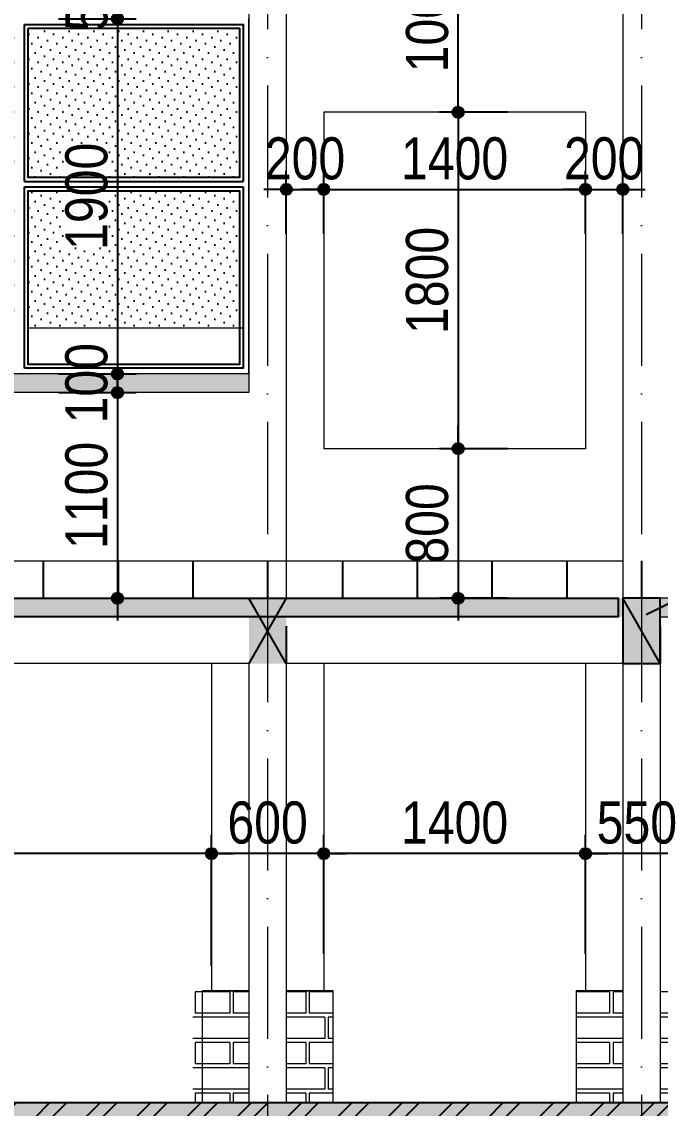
# Model space of a CAD drawing. Extents: x -1107188 to -523840, y 39692 to 514392.
# Drawn here: x -1047920 to -1044505, y 374969 to 380781 of the extents above; entities that cross this region are included whole.
import ezdxf

# ---------------------------------------------------------------- set-up
doc = ezdxf.new("R2010")
doc.units = 0
doc.linetypes.add('ACAD_ISO10W100', pattern=[18, 12, -3, 0, -3])
doc.layers.get('DEFPOINTS').update_dxf_attribs({"linetype": 'CONTINUOUS'})
for name, color, linetype, lineweight in [('00-THEP', 1, 'CONTINUOUS', 18), ('HACHT', 8, 'CONTINUOUS', 5), ('NET-THAY', 2, 'CONTINUOUS', 13), ('TRUC', 24, 'CONTINUOUS', 0)]:
    doc.layers.add(name, color=color, linetype=linetype, lineweight=lineweight)
for name, color, linetype in [('009', 251, 'CONTINUOUS'), ('04', 4, 'CONTINUOUS'), ('DIM', 1, 'CONTINUOUS'), ('DOOR', 20, 'CONTINUOUS'), ('HATCH', 8, 'CONTINUOUS'), ('KINH 1', 142, 'CONTINUOUS'), ('TUONG', 131, 'CONTINUOUS')]:
    doc.layers.add(name, color=color, linetype=linetype)
doc.styles.add('HEL-CONDENSE', font='')
doc.styles.add('KICHTHUOC', font='', dxfattribs={"width": 0.8})
doc.styles.get('HEL-CONDENSE').set_extended_font_data('VNI-Helve-Condense')
doc.styles.get('KICHTHUOC').set_extended_font_data('VNI-Helve-Condense')
doc.dimstyles.new('D100', dxfattribs={"dimtxt": 225, "dimasz": 1.2, "dimexe": 100, "dimexo": 0, "dimgap": 50, "dimtad": 1, "dimdec": 0, "dimzin": 13, "dimdsep": 46, "dimtxsty": 'HEL-CONDENSE', "dimblk": 'D50', "dimcen": 0, "dimclrd": 1, "dimclre": 1, "dimclrt": 7, "dimadec": 0, "dimazin": 0, "dimtfac": 1, "dimtdec": 0, "dimtmove": 0, "dimatfit": 3, "dimldrblk": 'D50', "dimfxl": 1, "dimtolj": 1, "dimtzin": 13, "dimarcsym": 0})
doc.dimstyles.new('DIM 25', dxfattribs={"dimtxt": 2.5, "dimasz": 2.5, "dimexe": 1.25, "dimexo": 0.625, "dimtad": 1, "dimdec": 0, "dimtxsty": 'KICHTHUOC', "dimcen": 2.5, "dimclrd": 1, "dimclre": 1, "dimclrt": 2, "dimadec": 0, "dimazin": 0, "dimtfac": 1, "dimtdec": 0, "dimtix": 1, "dimtmove": 0, "dimatfit": 3, "dimfxl": 6, "dimfxlon": 1, "dimarcsym": 0})
pattern_1 = [(180, (-2381730.1, 168978.3), (-3e-14, -270.968), [387.35, -19.05]), (180, (-2381730.1, 168864), (-3e-14, -270.968), [387.35, -19.05]), (180, (-2381831.7, 168842.82), (-3e-14, -270.968), [184.15, -19.05]), (180, (-2381831.7, 168728.51), (-3e-14, -270.968), [184.15, -19.05]), (270, (-2381730.1, 168978.3), (406.4, -7e-14), [114.3, -156.6672]), (270, (-2381711.05, 168978.3), (406.4, -7e-14), [114.3, -156.6672]), (270, (-2381831.7, 168842.82), (203.2, -4e-14), [114.3, -156.6672]), (270, (-2381812.65, 168842.82), (203.2, -4e-14), [114.3, -156.6672])]

# ---------------------------------------------------------------- blocks, each defined once
blk = doc.blocks.new('D50')
at = {"layer": 'DIM'}
blk.add_hatch(color=256, dxfattribs=at).paths.add_polyline_path([(25, 0, 1), (-25, 0, 1)])
blk.add_line((25, 0), (100, 0), dxfattribs=at)
blk.add_circle((0, 0), 25, dxfattribs=at)
blk = doc.blocks.new('*D1308')
at = {"layer": 'DEFPOINTS', "color": 0, "linetype": 'Continuous', "transparency": 16777216}
for p in [(-1045321.7, 380297.3), (-1045586, 378497.3), (-1045321.7, 378497.3)]:
    blk.add_point(p, dxfattribs=at)
at = {"layer": 'DIM', "color": 1, "linetype": 'Continuous', "lineweight": -2, "transparency": 16777216}
for p, q in [((-1045321.7, 380297.3), (-1045686, 380297.3)), ((-1045586, 380296.1), (-1045586, 378498.5)), ((-1045321.7, 378497.3), (-1045686, 378497.3))]:
    blk.add_line(p, q, dxfattribs=at)
at = {"layer": 'DIM', "color": 1, "linetype": 'Continuous', "lineweight": -2, "transparency": 16777216, "xscale": 1.199999999999999, "yscale": 1.199999999999999, "zscale": 1.199999999999999}
for p, rotation in [((-1045586, 380297.3), 90), ((-1045586, 378497.3), 270)]:
    blk.add_blockref('D50', p, dxfattribs=dict(at, rotation=rotation))
at = {"layer": 'DIM', "color": 7, "linetype": 'Continuous', "transparency": 16777216, "insert": (-1045750.9, 379397.3), "char_height": 225, "attachment_point": 5, "rotation": 90, "style": 'HEL-CONDENSE'}
blk.add_mtext('\\A1;1800', dxfattribs=at)
blk = doc.blocks.new('*D1309')
at = {"layer": 'DEFPOINTS', "color": 0, "linetype": 'Continuous', "transparency": 16777216}
for p in [(-1045321.7, 378497.3), (-1045586, 377697.3), (-1045321.7, 377697.3)]:
    blk.add_point(p, dxfattribs=at)
at = {"layer": 'DIM', "color": 1, "linetype": 'Continuous', "lineweight": -2, "transparency": 16777216}
for p, q in [((-1045321.7, 378497.3), (-1045686, 378497.3)), ((-1045586, 378496.1), (-1045586, 377698.5)), ((-1045321.7, 377697.3), (-1045686, 377697.3))]:
    blk.add_line(p, q, dxfattribs=at)
at = {"layer": 'DIM', "color": 1, "linetype": 'Continuous', "lineweight": -2, "transparency": 16777216, "xscale": 1.199999999999999, "yscale": 1.199999999999999, "zscale": 1.199999999999999}
for p, rotation in [((-1045586, 378497.3), 90), ((-1045586, 377697.3), 270)]:
    blk.add_blockref('D50', p, dxfattribs=dict(at, rotation=rotation))
at = {"layer": 'DIM', "color": 7, "linetype": 'Continuous', "transparency": 16777216, "insert": (-1045750.9, 378097.3), "char_height": 225, "attachment_point": 5, "rotation": 90, "style": 'HEL-CONDENSE'}
blk.add_mtext('\\A1;800', dxfattribs=at)
blk = doc.blocks.new('*D1310')
at = {"layer": 'DEFPOINTS', "color": 0, "linetype": 'Continuous', "transparency": 16777216}
for p in [(-1045586, 381297.3), (-1045321.7, 381297.3), (-1045321.7, 380297.3)]:
    blk.add_point(p, dxfattribs=at)
at = {"layer": 'DIM', "color": 1, "linetype": 'Continuous', "lineweight": -2, "transparency": 16777216}
for p, q in [((-1045321.7, 381297.3), (-1045686, 381297.3)), ((-1045586, 380298.5), (-1045586, 381296.1)), ((-1045321.7, 380297.3), (-1045686, 380297.3))]:
    blk.add_line(p, q, dxfattribs=at)
at = {"layer": 'DIM', "color": 1, "linetype": 'Continuous', "lineweight": -2, "transparency": 16777216, "xscale": 1.199999999999999, "yscale": 1.199999999999999, "zscale": 1.199999999999999}
for p, rotation in [((-1045586, 381297.3), 90), ((-1045586, 380297.3), 270)]:
    blk.add_blockref('D50', p, dxfattribs=dict(at, rotation=rotation))
at = {"layer": 'DIM', "color": 7, "linetype": 'Continuous', "transparency": 16777216, "insert": (-1045750.9, 380797.3), "char_height": 225, "attachment_point": 5, "rotation": 90, "style": 'HEL-CONDENSE'}
blk.add_mtext('\\A1;1000', dxfattribs=at)
blk = doc.blocks.new('*D1313')
at = {"layer": 'DEFPOINTS', "color": 0, "linetype": 'Continuous', "transparency": 16777216}
for p in [(-1046304.9, 379883.9), (-1046504.9, 379647.3), (-1046304.9, 379647.3)]:
    blk.add_point(p, dxfattribs=at)
at = {"layer": 'DIM', "color": 1, "linetype": 'Continuous', "lineweight": -2, "transparency": 16777216}
for p, q in [((-1046504.9, 379647.3), (-1046504.9, 379983.9)), ((-1046304.9, 379647.3), (-1046304.9, 379983.9)), ((-1046503.7, 379883.9), (-1046306.1, 379883.9))]:
    blk.add_line(p, q, dxfattribs=at)
at = {"layer": 'DIM', "color": 1, "linetype": 'Continuous', "lineweight": -2, "transparency": 16777216, "xscale": 1.199999999999999, "yscale": 1.199999999999999, "zscale": 1.199999999999999, "rotation": 180}
blk.add_blockref('D50', (-1046504.9, 379883.9), dxfattribs=at)
at = {"layer": 'DIM', "color": 1, "linetype": 'Continuous', "lineweight": -2, "transparency": 16777216, "xscale": 1.199999999999999, "yscale": 1.199999999999999, "zscale": 1.199999999999999}
blk.add_blockref('D50', (-1046304.9, 379883.9), dxfattribs=at)
at = {"layer": 'DIM', "color": 7, "linetype": 'Continuous', "transparency": 16777216, "insert": (-1046404.9, 380048.8), "char_height": 225, "attachment_point": 5, "style": 'HEL-CONDENSE'}
blk.add_mtext('\\A1;200', dxfattribs=at)
blk = doc.blocks.new('*D1314')
at = {"layer": 'DEFPOINTS', "color": 0, "linetype": 'Continuous', "transparency": 16777216}
for p in [(-1044904.9, 379883.9), (-1046304.9, 379647.3), (-1044904.9, 379647.3)]:
    blk.add_point(p, dxfattribs=at)
at = {"layer": 'DIM', "color": 1, "linetype": 'Continuous', "lineweight": -2, "transparency": 16777216}
for p, q in [((-1046304.9, 379647.3), (-1046304.9, 379983.9)), ((-1044904.9, 379647.3), (-1044904.9, 379983.9)), ((-1046303.7, 379883.9), (-1044906.1, 379883.9))]:
    blk.add_line(p, q, dxfattribs=at)
at = {"layer": 'DIM', "color": 1, "linetype": 'Continuous', "lineweight": -2, "transparency": 16777216, "xscale": 1.199999999999999, "yscale": 1.199999999999999, "zscale": 1.199999999999999, "rotation": 180}
blk.add_blockref('D50', (-1046304.9, 379883.9), dxfattribs=at)
at = {"layer": 'DIM', "color": 1, "linetype": 'Continuous', "lineweight": -2, "transparency": 16777216, "xscale": 1.199999999999999, "yscale": 1.199999999999999, "zscale": 1.199999999999999}
blk.add_blockref('D50', (-1044904.9, 379883.9), dxfattribs=at)
at = {"layer": 'DIM', "color": 7, "linetype": 'Continuous', "transparency": 16777216, "insert": (-1045604.9, 380048.8), "char_height": 225, "attachment_point": 5, "style": 'HEL-CONDENSE'}
blk.add_mtext('\\A1;1400', dxfattribs=at)
blk = doc.blocks.new('*D1315')
at = {"layer": 'DEFPOINTS', "color": 0, "linetype": 'Continuous', "transparency": 16777216}
for p in [(-1044704.9, 379883.9), (-1044904.9, 379647.3), (-1044704.9, 379647.3)]:
    blk.add_point(p, dxfattribs=at)
at = {"layer": 'DIM', "color": 1, "linetype": 'Continuous', "lineweight": -2, "transparency": 16777216}
for p, q in [((-1044904.9, 379647.3), (-1044904.9, 379983.9)), ((-1044704.9, 379647.3), (-1044704.9, 379983.9)), ((-1044903.7, 379883.9), (-1044706.1, 379883.9))]:
    blk.add_line(p, q, dxfattribs=at)
at = {"layer": 'DIM', "color": 1, "linetype": 'Continuous', "lineweight": -2, "transparency": 16777216, "xscale": 1.199999999999999, "yscale": 1.199999999999999, "zscale": 1.199999999999999, "rotation": 180}
blk.add_blockref('D50', (-1044904.9, 379883.9), dxfattribs=at)
at = {"layer": 'DIM', "color": 1, "linetype": 'Continuous', "lineweight": -2, "transparency": 16777216, "xscale": 1.199999999999999, "yscale": 1.199999999999999, "zscale": 1.199999999999999}
blk.add_blockref('D50', (-1044704.9, 379883.9), dxfattribs=at)
at = {"layer": 'DIM', "color": 7, "linetype": 'Continuous', "transparency": 16777216, "insert": (-1044804.9, 380048.8), "char_height": 225, "attachment_point": 5, "style": 'HEL-CONDENSE'}
blk.add_mtext('\\A1;200', dxfattribs=at)
blk = doc.blocks.new('*D1250')
at = {"layer": 'DEFPOINTS', "color": 0, "linetype": 'Continuous', "transparency": 16777216}
for p in [(-1044904.9, 376331), (-1044904.9, 375794), (-1044354.9, 375794)]:
    blk.add_point(p, dxfattribs=at)
at = {"layer": 'DIM', "color": 1, "linetype": 'Continuous', "lineweight": -2, "transparency": 16777216}
for p, q in [((-1044904.9, 375794), (-1044904.9, 376431)), ((-1044354.9, 375794), (-1044354.9, 376431)), ((-1044356.1, 376331), (-1044903.7, 376331))]:
    blk.add_line(p, q, dxfattribs=at)
at = {"layer": 'DIM', "color": 1, "linetype": 'Continuous', "lineweight": -2, "transparency": 16777216, "xscale": 1.199999999999999, "yscale": 1.199999999999999, "zscale": 1.199999999999999, "rotation": 180}
blk.add_blockref('D50', (-1044904.9, 376331), dxfattribs=at)
at = {"layer": 'DIM', "color": 1, "linetype": 'Continuous', "lineweight": -2, "transparency": 16777216, "xscale": 1.199999999999999, "yscale": 1.199999999999999, "zscale": 1.199999999999999}
blk.add_blockref('D50', (-1044354.9, 376331), dxfattribs=at)
at = {"layer": 'DIM', "color": 7, "linetype": 'Continuous', "transparency": 16777216, "insert": (-1044629.9, 376495.9), "char_height": 225, "attachment_point": 5, "style": 'HEL-CONDENSE'}
blk.add_mtext('\\A1;550', dxfattribs=at)
blk = doc.blocks.new('*D1251')
at = {"layer": 'DEFPOINTS', "color": 0, "linetype": 'Continuous', "transparency": 16777216}
for p in [(-1046304.9, 376331), (-1046304.9, 375794), (-1044904.9, 375794)]:
    blk.add_point(p, dxfattribs=at)
at = {"layer": 'DIM', "color": 1, "linetype": 'Continuous', "lineweight": -2, "transparency": 16777216}
for p, q in [((-1046304.9, 375794), (-1046304.9, 376431)), ((-1044904.9, 375794), (-1044904.9, 376431)), ((-1044906.1, 376331), (-1046303.7, 376331))]:
    blk.add_line(p, q, dxfattribs=at)
at = {"layer": 'DIM', "color": 1, "linetype": 'Continuous', "lineweight": -2, "transparency": 16777216, "xscale": 1.199999999999999, "yscale": 1.199999999999999, "zscale": 1.199999999999999, "rotation": 180}
blk.add_blockref('D50', (-1046304.9, 376331), dxfattribs=at)
at = {"layer": 'DIM', "color": 1, "linetype": 'Continuous', "lineweight": -2, "transparency": 16777216, "xscale": 1.199999999999999, "yscale": 1.199999999999999, "zscale": 1.199999999999999}
blk.add_blockref('D50', (-1044904.9, 376331), dxfattribs=at)
at = {"layer": 'DIM', "color": 7, "linetype": 'Continuous', "transparency": 16777216, "insert": (-1045604.9, 376495.9), "char_height": 225, "attachment_point": 5, "style": 'HEL-CONDENSE'}
blk.add_mtext('\\A1;1400', dxfattribs=at)
blk = doc.blocks.new('*D1252')
at = {"layer": 'DEFPOINTS', "color": 0, "linetype": 'Continuous', "transparency": 16777216}
for p in [(-1046904.9, 376331), (-1046304.9, 375794), (-1046904.9, 375730.8)]:
    blk.add_point(p, dxfattribs=at)
at = {"layer": 'DIM', "color": 1, "linetype": 'Continuous', "lineweight": -2, "transparency": 16777216}
for p, q in [((-1046904.9, 375730.8), (-1046904.9, 376431)), ((-1046304.9, 375794), (-1046304.9, 376431)), ((-1046306.1, 376331), (-1046903.7, 376331))]:
    blk.add_line(p, q, dxfattribs=at)
at = {"layer": 'DIM', "color": 1, "linetype": 'Continuous', "lineweight": -2, "transparency": 16777216, "xscale": 1.199999999999999, "yscale": 1.199999999999999, "zscale": 1.199999999999999, "rotation": 180}
blk.add_blockref('D50', (-1046904.9, 376331), dxfattribs=at)
at = {"layer": 'DIM', "color": 1, "linetype": 'Continuous', "lineweight": -2, "transparency": 16777216, "xscale": 1.199999999999999, "yscale": 1.199999999999999, "zscale": 1.199999999999999}
blk.add_blockref('D50', (-1046304.9, 376331), dxfattribs=at)
at = {"layer": 'DIM', "color": 7, "linetype": 'Continuous', "transparency": 16777216, "insert": (-1046604.9, 376495.9), "char_height": 225, "attachment_point": 5, "style": 'HEL-CONDENSE'}
blk.add_mtext('\\A1;600', dxfattribs=at)
blk = doc.blocks.new('*D1253')
at = {"layer": 'DEFPOINTS', "color": 0, "linetype": 'Continuous', "transparency": 16777216}
for p in [(-1050304.9, 376331), (-1050304.9, 376176.1), (-1046904.9, 375730.8)]:
    blk.add_point(p, dxfattribs=at)
at = {"layer": 'DIM', "color": 1, "linetype": 'Continuous', "lineweight": -2, "transparency": 16777216}
for p, q in [((-1050304.9, 376176.1), (-1050304.9, 376431)), ((-1046904.9, 375730.8), (-1046904.9, 376431)), ((-1046906.1, 376331), (-1050303.7, 376331))]:
    blk.add_line(p, q, dxfattribs=at)
at = {"layer": 'DIM', "color": 1, "linetype": 'Continuous', "lineweight": -2, "transparency": 16777216, "xscale": 1.199999999999999, "yscale": 1.199999999999999, "zscale": 1.199999999999999, "rotation": 180}
blk.add_blockref('D50', (-1050304.9, 376331), dxfattribs=at)
at = {"layer": 'DIM', "color": 1, "linetype": 'Continuous', "lineweight": -2, "transparency": 16777216, "xscale": 1.199999999999999, "yscale": 1.199999999999999, "zscale": 1.199999999999999}
blk.add_blockref('D50', (-1046904.9, 376331), dxfattribs=at)
at = {"layer": 'DIM', "color": 7, "linetype": 'Continuous', "transparency": 16777216, "insert": (-1048604.9, 376495.9), "char_height": 225, "attachment_point": 5, "style": 'HEL-CONDENSE'}
blk.add_mtext('\\A1;3400', dxfattribs=at)
blk = doc.blocks.new('*D1326')
at = {"layer": 'DEFPOINTS', "color": 0, "linetype": 'Continuous', "transparency": 16777216}
for p in [(-1047723, 381297.3), (-1047723, 380797.3), (-1047408, 380797.3)]:
    blk.add_point(p, dxfattribs=at)
at = {"layer": 'DOOR', "color": 1, "linetype": 'Continuous', "lineweight": -2, "transparency": 16777216}
for p, q in [((-1047723, 381297.3), (-1047308, 381297.3)), ((-1047408, 381296.1), (-1047408, 380798.5)), ((-1047723, 380797.3), (-1047308, 380797.3))]:
    blk.add_line(p, q, dxfattribs=at)
at = {"layer": 'DOOR', "color": 1, "linetype": 'Continuous', "lineweight": -2, "transparency": 16777216, "xscale": 1.199999999999999, "yscale": 1.199999999999999, "zscale": 1.199999999999999}
for p, rotation in [((-1047408, 381297.3), 90), ((-1047408, 380797.3), 270)]:
    blk.add_blockref('D50', p, dxfattribs=dict(at, rotation=rotation))
at = {"layer": 'DOOR', "color": 7, "linetype": 'Continuous', "transparency": 16777216, "insert": (-1047572.9, 380947.3), "char_height": 225, "attachment_point": 5, "rotation": 90, "style": 'HEL-CONDENSE'}
blk.add_mtext('\\A1;500', dxfattribs=at)
blk = doc.blocks.new('*D1327')
at = {"layer": 'DEFPOINTS', "color": 0, "linetype": 'Continuous', "transparency": 16777216}
for p in [(-1047723, 380797.3), (-1047723, 378897.3), (-1047408, 378897.3)]:
    blk.add_point(p, dxfattribs=at)
at = {"layer": 'DOOR', "color": 1, "linetype": 'Continuous', "lineweight": -2, "transparency": 16777216}
for p, q in [((-1047723, 380797.3), (-1047308, 380797.3)), ((-1047408, 380796.1), (-1047408, 378898.5)), ((-1047723, 378897.3), (-1047308, 378897.3))]:
    blk.add_line(p, q, dxfattribs=at)
at = {"layer": 'DOOR', "color": 1, "linetype": 'Continuous', "lineweight": -2, "transparency": 16777216, "xscale": 1.199999999999999, "yscale": 1.199999999999999, "zscale": 1.199999999999999}
for p, rotation in [((-1047408, 380797.3), 90), ((-1047408, 378897.3), 270)]:
    blk.add_blockref('D50', p, dxfattribs=dict(at, rotation=rotation))
at = {"layer": 'DOOR', "color": 7, "linetype": 'Continuous', "transparency": 16777216, "insert": (-1047572.9, 379847.3), "char_height": 225, "attachment_point": 5, "rotation": 90, "style": 'HEL-CONDENSE'}
blk.add_mtext('\\A1;1900', dxfattribs=at)
blk = doc.blocks.new('*D1321')
at = {"layer": 'DEFPOINTS', "color": 0, "linetype": 'Continuous', "transparency": 16777216}
for p in [(-1047723, 378897.3), (-1047723, 378797.3), (-1047408, 378797.3)]:
    blk.add_point(p, dxfattribs=at)
at = {"layer": 'DOOR', "color": 1, "linetype": 'Continuous', "lineweight": -2, "transparency": 16777216}
for p, q in [((-1047723, 378897.3), (-1047308, 378897.3)), ((-1047408, 378898.5), (-1047408, 378899.7)), ((-1047408, 378897.3), (-1047408, 378797.3)), ((-1047723, 378797.3), (-1047308, 378797.3)), ((-1047408, 378796.1), (-1047408, 378794.9))]:
    blk.add_line(p, q, dxfattribs=at)
at = {"layer": 'DOOR', "color": 1, "linetype": 'Continuous', "lineweight": -2, "transparency": 16777216, "xscale": 1.199999999999999, "yscale": 1.199999999999999, "zscale": 1.199999999999999}
for p, rotation in [((-1047408, 378897.3), 270), ((-1047408, 378797.3), 90)]:
    blk.add_blockref('D50', p, dxfattribs=dict(at, rotation=rotation))
at = {"layer": 'DOOR', "color": 7, "linetype": 'Continuous', "transparency": 16777216, "insert": (-1047572.9, 378847.3), "char_height": 225, "attachment_point": 5, "rotation": 90, "style": 'HEL-CONDENSE'}
blk.add_mtext('\\A1;100', dxfattribs=at)
blk = doc.blocks.new('*D1322')
at = {"layer": 'DEFPOINTS', "color": 0, "linetype": 'Continuous', "transparency": 16777216}
for p in [(-1047723, 378797.3), (-1047723, 377697.3), (-1047408, 377697.3)]:
    blk.add_point(p, dxfattribs=at)
at = {"layer": 'DOOR', "color": 1, "linetype": 'Continuous', "lineweight": -2, "transparency": 16777216}
for p, q in [((-1047723, 378797.3), (-1047308, 378797.3)), ((-1047408, 378796.1), (-1047408, 377698.5)), ((-1047723, 377697.3), (-1047308, 377697.3))]:
    blk.add_line(p, q, dxfattribs=at)
at = {"layer": 'DOOR', "color": 1, "linetype": 'Continuous', "lineweight": -2, "transparency": 16777216, "xscale": 1.199999999999999, "yscale": 1.199999999999999, "zscale": 1.199999999999999}
for p, rotation in [((-1047408, 378797.3), 90), ((-1047408, 377697.3), 270)]:
    blk.add_blockref('D50', p, dxfattribs=dict(at, rotation=rotation))
at = {"layer": 'DOOR', "color": 7, "linetype": 'Continuous', "transparency": 16777216, "insert": (-1047572.9, 378247.3), "char_height": 225, "attachment_point": 5, "rotation": 90, "style": 'HEL-CONDENSE'}
blk.add_mtext('\\A1;1100', dxfattribs=at)
blk = doc.blocks.new('*D1351')
at = {"layer": '00-THEP', "color": 1, "lineweight": -2, "transparency": 16777216}
for p, q in [((-1040119.5, 377697.3), (-1039938.3, 377697.3)), ((-1039969.5, 374909.8), (-1039969.5, 377634.8)), ((-1040119.5, 374847.3), (-1039938.3, 374847.3))]:
    blk.add_line(p, q, dxfattribs=at)
at = {"layer": '00-THEP', "color": 1, "transparency": 16777216}
for points in [[(-1039980, 377634.8), (-1039959.1, 377634.8), (-1039969.5, 377697.3)], [(-1039980, 374909.8), (-1039959.1, 374909.8), (-1039969.5, 374847.3)]]:
    blk.add_solid(points, dxfattribs=at)
at = {"layer": 'DEFPOINTS', "color": 0, "transparency": 16777216}
for p in [(-1044729.9, 377697.3), (-1039969.5, 377697.3), (-1050704.9, 374847.3)]:
    blk.add_point(p, dxfattribs=at)
at = {"layer": '00-THEP', "color": 2, "transparency": 16777216, "insert": (-1040017.1, 376272.3), "char_height": 62.5, "attachment_point": 5, "rotation": 90, "style": 'KICHTHUOC'}
blk.add_mtext('2850', dxfattribs=at)
blk = doc.blocks.new('*D1352')
at = {"layer": '00-THEP', "color": 1, "lineweight": -2, "transparency": 16777216}
for p, q in [((-1040119.5, 379057.3), (-1039938.3, 379057.3)), ((-1039969.5, 377759.8), (-1039969.5, 378994.8)), ((-1040119.5, 377697.3), (-1039938.3, 377697.3))]:
    blk.add_line(p, q, dxfattribs=at)
at = {"layer": '00-THEP', "color": 1, "transparency": 16777216}
for points in [[(-1039980, 378994.8), (-1039959.1, 378994.8), (-1039969.5, 379057.3)], [(-1039980, 377759.8), (-1039959.1, 377759.8), (-1039969.5, 377697.3)]]:
    blk.add_solid(points, dxfattribs=at)
at = {"layer": 'DEFPOINTS', "color": 0, "transparency": 16777216}
for p in [(-1041668.1, 379057.3), (-1039969.5, 379057.3), (-1044604.9, 377697.3)]:
    blk.add_point(p, dxfattribs=at)
at = {"layer": '00-THEP', "color": 2, "transparency": 16777216, "insert": (-1040017.1, 378377.3), "char_height": 62.5, "attachment_point": 5, "rotation": 90, "style": 'KICHTHUOC'}
blk.add_mtext('1360', dxfattribs=at)
blk = doc.blocks.new('*D1350')
at = {"layer": '00-THEP', "color": 1, "lineweight": -2, "transparency": 16777216}
for p, q in [((-1039612.4, 381297.3), (-1039431.1, 381297.3)), ((-1039462.4, 374909.8), (-1039462.4, 381234.8)), ((-1039612.4, 374847.3), (-1039431.1, 374847.3))]:
    blk.add_line(p, q, dxfattribs=at)
at = {"layer": '00-THEP', "color": 1, "transparency": 16777216}
for points in [[(-1039472.8, 381234.8), (-1039451.9, 381234.8), (-1039462.4, 381297.3)], [(-1039472.8, 374909.8), (-1039451.9, 374909.8), (-1039462.4, 374847.3)]]:
    blk.add_solid(points, dxfattribs=at)
at = {"layer": 'DEFPOINTS', "color": 0, "transparency": 16777216}
for p in [(-1044786.3, 381297.3), (-1039462.4, 381297.3), (-1040118.4, 374847.3)]:
    blk.add_point(p, dxfattribs=at)
at = {"layer": '00-THEP', "color": 2, "transparency": 16777216, "insert": (-1039509.9, 378072.3), "char_height": 62.5, "attachment_point": 5, "rotation": 90, "style": 'KICHTHUOC'}
blk.add_mtext('6450', dxfattribs=at)

msp = doc.modelspace()

# ---------------------------------------------------------------- hatches: boundary and pattern name
at = {"layer": '009'}
h = msp.add_hatch(dxfattribs=at)
h.set_pattern_fill('AR-CONC', color=256, style=0)
h.set_pattern_definition([(50, (-2381730.1, 168509.04), (182.184669, -15.939086), [19.05, -209.55]), (355, (-2381730.1, 168509.04), (-35.242826, 191.056643), [15.24, -167.64]), (100.451, (-2381714.92, 168507.71), (146.942502, 175.116688), [16.19, -178.09]), (46.1842, (-2381730.1, 168559.84), (271.07904, -42.042328), [28.575, -314.325]), (96.6356, (-2381707.5, 168556.33), (237.404234, 247.425556), [24.285, -267.135]), (351.184, (-2381730.1, 168559.84), (237.404606, 247.42512), [22.86, -251.46]), (21, (-2381704.7, 168547.14), (151.61488, -102.265519), [19.05, -209.55]), (326, (-2381704.7, 168547.14), (61.802028, 184.187966), [15.24, -167.64]), (71.4514, (-2381692.07, 168538.62), (213.41649, 81.922858), [16.19, -178.09]), (37.5, (-2381730.1, 168509.04), (3.0886033, 84.555039), [0, -165.608, 0, -170.18, 0, -168.275]), (7.5, (-2381730.1, 168509.04), (66.8196625, 100.180575), [0, -97.028, 0, -161.798, 0, -64.135]), (327.5, (-2381786.74, 168509.04), (135.590595, -5.728744), [0, -63.5, 0, -198.12, 0, -262.89]), (317.5, (-2381812.14, 168509.04), (148.129181, 25.426491), [0, -82.55, 0, -131.572, 0, -186.69])])
h.paths.add_polyline_path([(-1048700.741, 374997.327), (-1050504.886, 374997.327), (-1050504.886, 374917.327), (-1048700.741, 374917.327)])
h.paths.add_polyline_path([(-1046604.886, 374997.327), (-1048700.741, 374997.327), (-1048700.741, 374917.327), (-1046604.886, 374917.327)])
h.paths.add_polyline_path([(-1044604.886, 374997.327), (-1046604.886, 374997.327), (-1046604.886, 374917.327), (-1044604.886, 374917.327)])
h.paths.add_polyline_path([(-1044056.575, 374997.327), (-1044604.886, 374997.327), (-1044604.886, 374917.327), (-1044056.575, 374917.327)])
h.paths.add_polyline_path([(-1043604.886, 374997.327), (-1044056.575, 374997.327), (-1044056.575, 374917.327), (-1043604.886, 374917.327)])
h.paths.add_polyline_path([(-1040704.886, 374997.327), (-1043281.279, 374997.327), (-1043404.886, 374935.524), (-1043404.886, 374917.327), (-1040704.886, 374917.327)])
h = msp.add_hatch(dxfattribs=at)
h.set_pattern_fill('ANSI32', color=256, scale=20, style=0)
h.set_pattern_definition([(45, (-2381730.1, 168509.04), (-134.703842, 134.703842), []), (45, (-2381640.3, 168509.04), (-134.703842, 134.703842), [])])
h.paths.add_polyline_path([(-1048700.741, 374997.327), (-1050504.886, 374997.327), (-1050504.886, 374917.327), (-1048700.741, 374917.327)])
h.paths.add_polyline_path([(-1046604.886, 374997.327), (-1048700.741, 374997.327), (-1048700.741, 374917.327), (-1046604.886, 374917.327)])
h.paths.add_polyline_path([(-1044604.886, 374997.327), (-1046604.886, 374997.327), (-1046604.886, 374917.327), (-1044604.886, 374917.327)])
h.paths.add_polyline_path([(-1044056.575, 374997.327), (-1044604.886, 374997.327), (-1044604.886, 374917.327), (-1044056.575, 374917.327)])
h.paths.add_polyline_path([(-1043604.886, 374997.327), (-1044056.575, 374997.327), (-1044056.575, 374917.327), (-1043604.886, 374917.327)])
h.paths.add_polyline_path([(-1040704.886, 374997.327), (-1043281.279, 374997.327), (-1043404.886, 374935.524), (-1043404.886, 374917.327), (-1040704.886, 374917.327)])
at = {"layer": 'HACHT'}
h = msp.add_hatch(dxfattribs=at)
h.set_pattern_fill('AR-BRELM', color=256, scale=2, angle=180, style=0)
h.set_pattern_definition(pattern_1)
h.paths.add_polyline_path([(-1046704.886, 374997.327), (-1046704.886, 375597.327), (-1047004.886, 375597.327), (-1047004.886, 374997.327)])
h.paths.add_polyline_path([(-1046254.886, 374997.327), (-1046254.886, 375597.327), (-1046504.886, 375597.327), (-1046504.886, 374997.327)])
h = msp.add_hatch(dxfattribs=at)
h.set_pattern_fill('AR-BRELM', color=256, scale=2, angle=180, style=0)
h.set_pattern_definition(pattern_1)
h.paths.add_polyline_path([(-1044304.886, 374997.327), (-1044304.886, 375597.327), (-1044504.886, 375597.327), (-1044504.886, 374997.327)])
h.paths.add_polyline_path([(-1044954.886, 375597.327), (-1044954.886, 374997.327), (-1044704.886, 374997.327), (-1044704.886, 375597.327)])
at = {"layer": 'HATCH'}
h = msp.add_hatch(dxfattribs=at)
h.set_pattern_fill('AR-SAND', color=256, scale=0.75, style=0)
h.set_pattern_definition([(37.5, (-2381730.1, 169278.3), (-1.2000235, 36.7059928), [0, -28.956, 0, -32.385, 0, -30.95625]), (7.5, (-2381730.1, 169278.3), (33.7142462, 53.7618825), [0, -15.621, 0, -26.0985, 0, -10.00125]), (327.5, (-2381753.53, 169278.3), (59.3244278, 0.10778885), [0, -9.525, 0, -34.29, 0, -44.7675]), (317.5, (-2381753.53, 169278.3), (57.266734, 16.7196992), [0, -4.7625, 0, -22.479, 0, -25.7175])])
h.paths.add_polyline_path([(-1046704.886, 378797.327), (-1046704.886, 378897.327), (-1050604.886, 378897.327), (-1050604.886, 378797.327)])
at = {"layer": 'KINH 1'}
h = msp.add_hatch(dxfattribs=at)
h.set_pattern_fill('DOTS', color=256, scale=750, angle=45, style=0)
h.set_pattern_definition([(45, (-1288104.703, 477184.297), (-16.572815, 49.7184456), [0, -46.875])])
h.paths.add_polyline_path([(-1049324.886, 380747.327), (-1050454.886, 380747.327), (-1050454.886, 379947.327), (-1049324.886, 379947.327)])
h.paths.add_polyline_path([(-1047954.886, 380747.327), (-1049254.886, 380747.327), (-1049254.886, 379947.327), (-1047954.886, 379947.327)])
h.paths.add_polyline_path([(-1046754.886, 380747.327), (-1047884.886, 380747.327), (-1047884.886, 379947.327), (-1046754.886, 379947.327)])
h.paths.add_polyline_path([(-1049254.886, 379142.327), (-1047954.886, 379142.327), (-1047954.886, 379877.327), (-1049254.886, 379877.327)])
h.paths.add_polyline_path([(-1050454.886, 379142.327), (-1049324.886, 379142.327), (-1049324.886, 379877.327), (-1050454.886, 379877.327)])
h.paths.add_polyline_path([(-1047884.886, 379142.327), (-1046754.886, 379142.327), (-1046754.886, 379877.327), (-1047884.886, 379877.327)])
at = {"layer": 'TUONG'}
h = msp.add_hatch(color=4, dxfattribs=at)
h.paths.add_polyline_path([(-1044704.886, 377697.327), (-1046504.886, 377697.327), (-1046562.029, 377597.327), (-1044704.886, 377597.327)])
h.paths.add_polyline_path([(-1046704.886, 377697.327), (-1050504.886, 377697.327), (-1050504.886, 377597.327), (-1046647.743, 377597.327)])
h = msp.add_hatch(color=4, dxfattribs=at)
h.paths.add_polyline_path([(-1044462.386, 377697.327), (-1044479.886, 377697.327), (-1044504.886, 377697.327), (-1044504.886, 377647.327), (-1044462.386, 377668.577)])
h.paths.add_polyline_path([(-1044462.386, 377668.577), (-1044504.886, 377647.327), (-1044504.886, 377597.327), (-1044462.386, 377597.327)])

# ---------------------------------------------------------------- linework, layer by layer
at = {"layer": '04'}
msp.add_line((-1043504.886, 374997.327), (-1050604.886, 374997.327), dxfattribs=at)
at = {"layer": 'DOOR'}
for p, q in [((-1047904.886, 379927.327), (-1047904.886, 380767.327)), ((-1047904.886, 379927.327), (-1046734.886, 379927.327)), ((-1047904.886, 378927.327), (-1047904.886, 379897.327)), ((-1047904.886, 379897.327), (-1046734.886, 379897.327)), ((-1047804.886, 377897.327), (-1047804.886, 377697.327)), ((-1047404.886, 377897.327), (-1047404.886, 377697.327)), ((-1047004.886, 377897.327), (-1047004.886, 377697.327)), ((-1046604.886, 377897.327), (-1046604.886, 377697.327)), ((-1046204.886, 377897.327), (-1046204.886, 377697.327)), ((-1045804.886, 377897.327), (-1045804.886, 377697.327)), ((-1045404.886, 377897.327), (-1045404.886, 377697.327)), ((-1045004.886, 377897.327), (-1045004.886, 377697.327)), ((-1044604.886, 377897.327), (-1044604.886, 377697.327))]:
    msp.add_line(p, q, dxfattribs=at)
for points in [[(-1047904.886, 380767.327), (-1046734.886, 380767.327), (-1046734.886, 379927.327)], [(-1046734.886, 379897.327), (-1046734.886, 378927.327), (-1047904.886, 378927.327)]]:
    msp.add_lwpolyline(points, dxfattribs=at)
at = {"layer": 'DOOR', "color": 8}
msp.add_lwpolyline([(-1047884.886, 380747.327), (-1046754.886, 380747.327), (-1046754.886, 379947.327), (-1047884.886, 379947.327)], close=True, dxfattribs=at)
msp.add_lwpolyline([(-1047523.461, 378947.327), (-1047884.886, 378947.327), (-1047884.886, 379877.327), (-1046754.886, 379877.327), (-1046754.886, 378947.327), (-1047523.461, 378947.327)], dxfattribs=at)
at = {"layer": 'NET-THAY'}
for p, q in [((-1046504.886, 384897.327), (-1046504.886, 377697.327)), ((-1044704.886, 384897.327), (-1044704.886, 377697.327)), ((-1046704.886, 378897.327), (-1046704.886, 380797.327)), ((-1044904.886, 380297.327), (-1046304.886, 380297.327)), ((-1046304.886, 380297.327), (-1046304.886, 378497.327)), ((-1044904.886, 380297.327), (-1044904.886, 378497.327)), ((-1046734.886, 379142.327), (-1047884.886, 379142.327)), ((-1046704.886, 378897.327), (-1046704.886, 378797.327)), ((-1044904.886, 378497.327), (-1046304.886, 378497.327)), ((-1050604.886, 377897.327), (-1044704.886, 377897.327)), ((-1044504.886, 377597.327), (-1044504.886, 374997.327)), ((-1044504.886, 377597.327), (-1044153.493, 377597.327)), ((-1046704.886, 377347.327), (-1050504.886, 377347.327)), ((-1046904.886, 377347.327), (-1046904.886, 375597.327)), ((-1046704.886, 377347.327), (-1046704.886, 374997.327)), ((-1046504.886, 377347.327), (-1046504.886, 374997.327)), ((-1044704.886, 377347.327), (-1046504.886, 377347.327)), ((-1046304.886, 377347.327), (-1046304.886, 375597.327)), ((-1044904.886, 377347.327), (-1044904.886, 375597.327)), ((-1044704.886, 377347.327), (-1044704.886, 374997.327)), ((-1046829.886, 375597.327), (-1046704.886, 375597.327)), ((-1046504.886, 375597.327), (-1046379.886, 375597.327))]:
    msp.add_line(p, q, dxfattribs=at)
msp.add_lwpolyline([(-1050504.886, 380947.327), (-1046704.886, 380947.327), (-1046704.886, 378897.327), (-1050504.886, 378897.327)], close=True, dxfattribs=at)
for points in [[(-1046704.886, 378897.327), (-1050604.886, 378897.327)], [(-1046704.886, 378797.327), (-1050604.886, 378797.327)], [(-1044454.886, 377697.327), (-1044529.886, 377697.327)], [(-1046704.886, 375597.327), (-1046954.886, 375597.327), (-1046954.886, 374997.327)], [(-1046254.886, 374997.327), (-1046254.886, 375597.327), (-1046504.886, 375597.327)], [(-1044704.886, 375597.327), (-1044954.886, 375597.327), (-1044954.886, 374997.327)]]:
    msp.add_lwpolyline(points, dxfattribs=at)
at = {"layer": 'TRUC', "linetype": 'ACAD_ISO10W100', "ltscale": 50}
for p, q in [((-1038580.287, 377697.327), (-1059624.63, 377697.327)), ((-1043504.886, 374997.327), (-1059624.63, 374997.327))]:
    msp.add_line(p, q, dxfattribs=at)
for points in [[(-1046604.886, 388541.509), (-1046604.886, 374289.137)], [(-1044604.886, 388541.509), (-1044604.886, 374289.137)]]:
    msp.add_lwpolyline(points, dxfattribs=at)
at = {"layer": 'TUONG', "color": 4}
for p, q in [((-1044579.886, 377609.827), (-1042004.886, 378897.327)), ((-1046504.886, 377347.327), (-1046704.886, 377697.327)), ((-1046504.886, 377697.327), (-1046704.886, 377347.327)), ((-1044504.886, 377347.327), (-1044704.886, 377697.327)), ((-1046504.886, 377547.327), (-1046504.886, 377347.327)), ((-1044504.886, 377547.327), (-1044504.886, 377347.327))]:
    msp.add_line(p, q, dxfattribs=at)
for points in [[(-1050504.886, 377697.327), (-1044729.886, 377697.327), (-1044729.886, 377597.327), (-1050504.886, 377597.327)], [(-1044504.886, 377697.327), (-1044704.886, 377697.327), (-1044704.886, 377347.327), (-1044504.886, 377347.327)]]:
    msp.add_lwpolyline(points, close=True, dxfattribs=at)
at = {"layer": 'TUONG'}
for points in [[(-1046704.886, 377347.327), (-1046504.886, 377347.327), (-1046704.886, 377697.327), (-1046504.886, 377697.327)], [(-1044704.886, 377347.327), (-1044504.886, 377347.327), (-1044704.886, 377697.327), (-1044504.886, 377697.327)]]:
    msp.add_trace(points, dxfattribs=at)

# ---------------------------------------------------------------- dimensions: what is measured, and where the dimension line sits
at = {"layer": '00-THEP'}
for base, p1, p2, picture, middle in [((-1039462.353, 381297.327), (-1040118.365, 374847.327), (-1044786.275, 381297.327), '*D1350', (-1039509.894, 378072.327)), ((-1039969.542, 379057.327), (-1044604.886, 377697.327), (-1041668.073, 379057.327), '*D1352', (-1040017.083, 378377.327)), ((-1039969.542, 377697.327), (-1050704.886, 374847.327), (-1044729.886, 377697.327), '*D1351', (-1040017.083, 376272.327))]:
    dim = msp.add_linear_dim(base=base, p1=p1, p2=p2, angle=90, dimstyle='DIM 25', override={"dimscale": 25, "dimfrac": 2}, dxfattribs=at)
    dim.commit()
    dim.dimension.update_dxf_attribs({"geometry": picture, "text_midpoint": middle})
at = {"layer": 'DIM', "linetype": 'Continuous'}
for base, p1, p2, picture, middle in [((-1045586.005, 381297.327), (-1045321.679, 380297.327), (-1045321.679, 381297.327), '*D1310', (-1045750.905, 380797.327)), ((-1045586.005, 378497.327), (-1045321.679, 380297.327), (-1045321.679, 378497.327), '*D1308', (-1045750.905, 379397.327)), ((-1045586.005, 377697.327), (-1045321.679, 378497.327), (-1045321.679, 377697.327), '*D1309', (-1045750.905, 378097.327))]:
    dim = msp.add_linear_dim(base=base, p1=p1, p2=p2, angle=90, dimstyle='D100', dxfattribs=at)
    dim.commit()
    dim.dimension.update_dxf_attribs({"geometry": picture, "text_midpoint": middle})
for base, p1, p2, picture, middle in [((-1046304.886, 379883.948), (-1046504.886, 379647.259), (-1046304.886, 379647.259), '*D1313', (-1046404.886, 379883.948)), ((-1044704.886, 379883.948), (-1044904.886, 379647.259), (-1044704.886, 379647.259), '*D1315', (-1044804.886, 379883.948))]:
    dim = msp.add_linear_dim(base=base, p1=p1, p2=p2, dimstyle='D100', dxfattribs=at)
    dim.commit()
    dim.dimension.update_dxf_attribs({"geometry": picture, "text_midpoint": middle, "dimtype": 160})
for base, p1, p2, picture, middle in [((-1044904.886, 379883.948), (-1046304.886, 379647.259), (-1044904.886, 379647.259), '*D1314', (-1045604.886, 380048.848)), ((-1046304.886, 376331.026), (-1044904.886, 375793.973), (-1046304.886, 375793.973), '*D1251', (-1045604.886, 376495.926)), ((-1044904.886, 376331.026), (-1044354.886, 375793.973), (-1044904.886, 375793.973), '*D1250', (-1044629.886, 376495.926))]:
    dim = msp.add_linear_dim(base=base, p1=p1, p2=p2, dimstyle='D100', dxfattribs=at)
    dim.commit()
    dim.dimension.update_dxf_attribs({"geometry": picture, "text_midpoint": middle})
for base, p1, p2, picture, middle in [((-1050304.886, 376331.026), (-1046904.886, 375730.76), (-1050304.886, 376176.095), '*D1253', (-1048604.886, 376495.926)), ((-1046904.886, 376331.026), (-1046304.886, 375793.973), (-1046904.886, 375730.76), '*D1252', (-1046604.886, 376495.926))]:
    dim = msp.add_linear_dim(base=base, p1=p1, p2=p2, dimstyle='D100', override={"dimtmove": 1}, dxfattribs=at)
    dim.commit()
    dim.dimension.update_dxf_attribs({"geometry": picture, "text_midpoint": middle})
at = {"layer": 'DOOR', "linetype": 'Continuous'}
for base, p1, p2, picture, middle in [((-1047408.036, 380797.327), (-1047723.007, 381297.327), (-1047723.007, 380797.327), '*D1326', (-1047408.036, 380947.327)), ((-1047408.036, 378797.327), (-1047723.007, 378897.327), (-1047723.007, 378797.327), '*D1321', (-1047408.036, 378847.327))]:
    dim = msp.add_linear_dim(base=base, p1=p1, p2=p2, angle=90, dimstyle='D100', dxfattribs=at)
    dim.commit()
    dim.dimension.update_dxf_attribs({"geometry": picture, "text_midpoint": middle, "dimtype": 160})
for base, p1, p2, picture, middle in [((-1047408.036, 378897.327), (-1047723.007, 380797.327), (-1047723.007, 378897.327), '*D1327', (-1047572.936, 379847.327)), ((-1047408.036, 377697.327), (-1047723.007, 378797.327), (-1047723.007, 377697.327), '*D1322', (-1047572.936, 378247.327))]:
    dim = msp.add_linear_dim(base=base, p1=p1, p2=p2, angle=90, dimstyle='D100', dxfattribs=at)
    dim.commit()
    dim.dimension.update_dxf_attribs({"geometry": picture, "text_midpoint": middle})

doc.saveas('drawing.dxf')
